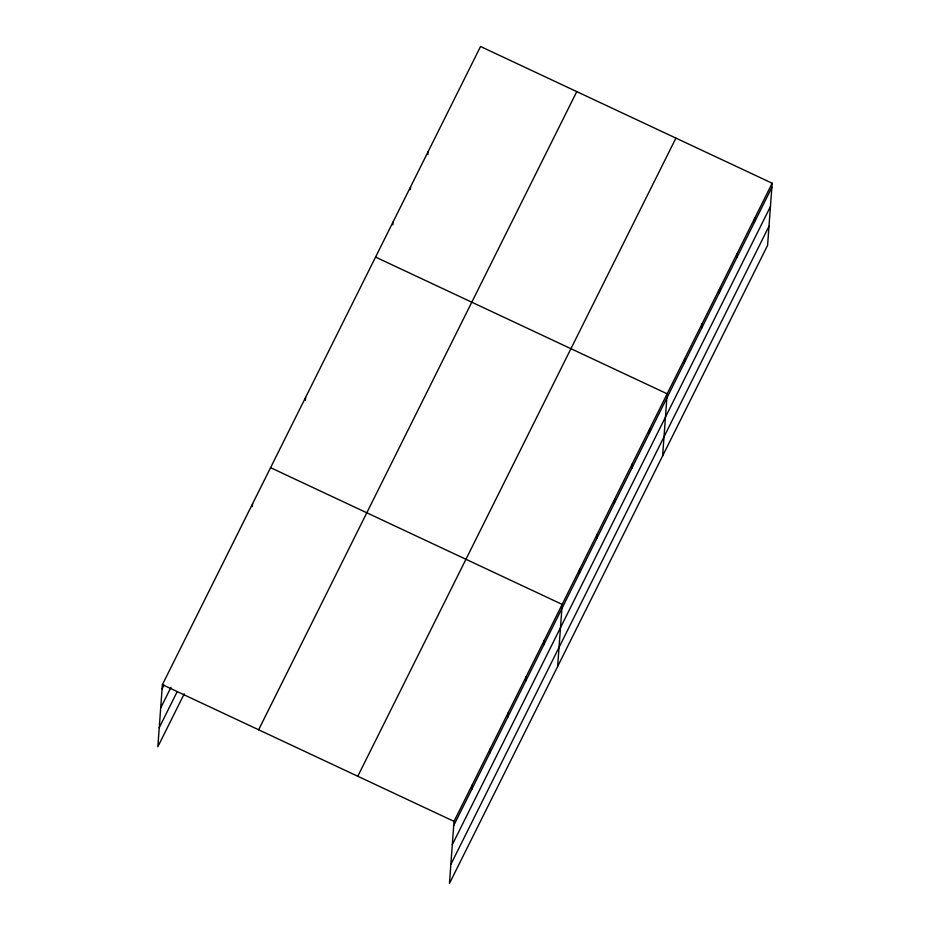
<?xml version="1.0" encoding="UTF-8"?>
<svg xmlns="http://www.w3.org/2000/svg" width="930" height="930" viewBox="0 0 930 930"><rect width="100%" height="100%" fill="white"/><g stroke="black" fill="none" stroke-linecap="round" stroke-linejoin="round"><path stroke-width="1.4" d="M772.156 183.222L454.014 821.376L449.457 883.5L767.599 245.346L772.156 183.222L480.543 46.5L162.401 684.654L157.844 746.778L184.245 693.827M252.344 506.629L252.542 503.839M305.366 400.272L305.563 397.482M392.855 224.781L393.053 221.991M410.351 189.685L410.56 186.895M427.847 154.589L428.056 151.799M471.743 789.396L472.045 785.211M489.761 753.242L490.075 749.045M507.792 717.077L508.106 712.892M525.822 680.911L526.124 676.726M543.852 644.757L544.155 640.561M557.628 666.531L562.185 604.407L270.572 467.674M579.378 573.496L579.681 569.3M596.874 538.389L597.176 534.204M614.37 503.293L614.683 499.108M631.865 468.197L632.179 464.012M649.361 433.101L649.675 428.916M662.613 455.944L667.17 393.809L375.557 257.087M684.364 362.898L684.666 358.713M701.859 327.802L702.162 323.617M719.355 292.706L719.669 288.521M736.851 257.61L737.165 253.425M754.358 222.514L754.66 218.318M162.099 688.839L164.029 684.968M160.692 707.963L170.992 687.293M159.251 727.655L177.27 691.49M258.633 729.771L576.774 91.617M357.783 776.259L675.924 138.105M453.712 825.561L771.854 187.407M452.305 844.684L770.447 206.53M450.864 864.377L769.005 226.234M162.401 684.654L454.014 821.376"/></g></svg>
